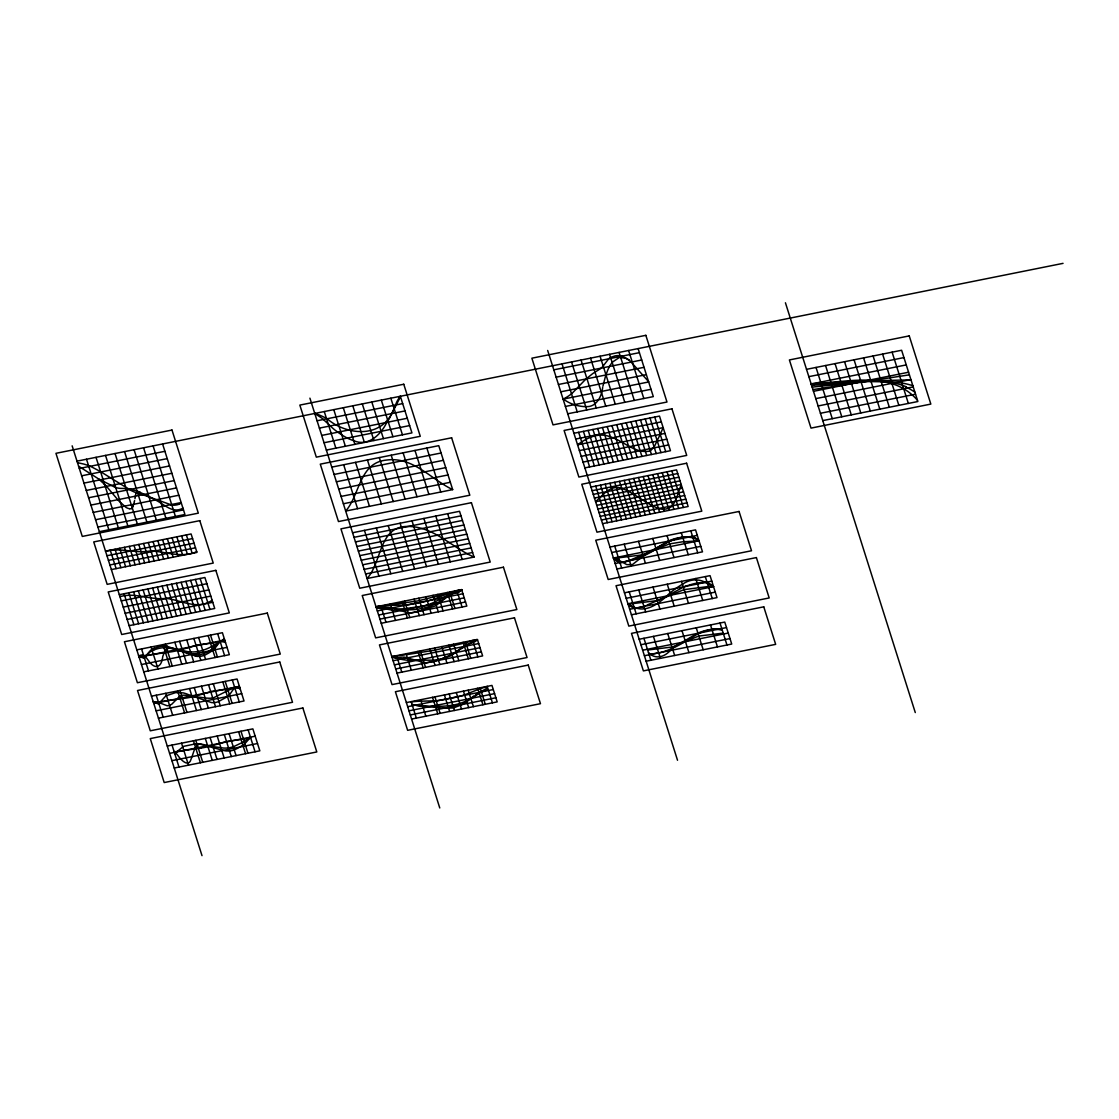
<?xml version="1.0" encoding="UTF-8"?>
<svg xmlns="http://www.w3.org/2000/svg" width="1119" height="1119" viewBox="0 0 1119 1119"><rect width="100%" height="100%" fill="white"/><g stroke="black" fill="none" stroke-linecap="round" stroke-linejoin="round"><path stroke-width="1.5" d="M135.287 496.766L135.595 494.906A9.022 6.966 -1.7 0 1 136.728 492.388L138.224 491.94M135.259 496.962L134.965 498.724M602.931 386.181L605.897 374.641M602.693 387.37C601.77 396.336 596.315 407.652 585.671 406.575M134.602 500.585L134.392 501.564M134.336 501.858L133.007 506.487M390.615 415.499L391.482 413.918A95.115 73.504 -1.7 0 0 393.524 409.778L396.14 403.441A44.564 34.437 -1.7 0 1 396.602 402.308A27.891 21.555 -1.7 0 1 397.497 400.532L398.993 398.056M390.251 416.142C376.641 438.578 344.54 434.018 327.098 418.716A78.764 60.86 -1.7 0 0 315.082 413.401M399.175 397.763L400.029 396.35M250.488 737.337L245.802 742.652A17.177 13.274 -1.7 0 1 244.851 743.52L242.012 745.632A42.326 32.717 -1.7 0 1 235.256 749.422L232.109 750.541A15.82 12.225 -1.7 0 1 228.57 750.961L226.695 750.989A12.757 9.847 -1.7 0 1 225.241 750.863L204.637 745.464A44.956 34.745 -1.7 0 0 200.287 744.289M613.03 361.717L619.408 357.437L625.983 358.234A13.722 10.603 -1.7 0 1 628.99 360.038L629.41 360.388A42.228 32.633 -1.7 0 1 630.738 361.633L648.558 381.593M174.844 753.954L176.047 752.681A56.971 44.019 -1.7 0 0 176.732 751.912L183.446 746.373L195.965 743.799A14.197 10.966 -1.7 0 1 197.895 743.911L200.287 744.303M452.482 592.161L461.615 589.615L459.336 591.489A6.672 5.147 -1.7 0 1 457.797 592.245L451.6 593.755A18.617 14.379 -1.7 0 0 448.187 595.14C432.913 609.044 412.142 612.485 392.391 607.925A25.024 19.345 -1.7 0 0 389.174 607.925L381.663 608.638A6.672 5.161 -1.7 0 1 379.663 608.372L376.026 606.792L461.615 589.615L466.833 606.092L381.243 623.269M131.748 508.418L132.14 508.026A9.134 7.064 -1.7 0 0 132.965 506.571M673.932 647.02L697.081 633.564A32.885 25.415 -1.7 0 1 699.697 632.403A36.857 28.479 -1.7 0 1 709.502 629.703L713.335 629.144A22.758 17.582 -1.7 0 1 717.783 628.92L721.965 629.214M461.755 590.049L459.377 591.685A8.393 6.49 -1.7 0 1 457.475 592.51L452.384 593.979A18.296 14.141 -1.7 0 0 449.125 595.504L437.039 604.736A24.506 18.939 -1.7 0 1 434.564 606.162L417.513 611.785L411.205 612.862A14.911 11.512 -1.7 0 1 408.253 612.736L388.992 607.379A14.449 11.162 -1.7 0 0 386.139 607.323L381.047 607.981A7.483 5.791 -1.7 0 1 379.271 607.939L376.208 607.379M477.533 639.872L475.169 641.509A8.393 6.49 -1.7 0 1 473.253 642.334L468.162 643.803A18.296 14.141 -1.7 0 0 464.917 645.327L452.831 654.559A24.506 18.939 -1.7 0 1 450.342 655.986L433.305 661.609L426.996 662.686A14.911 11.512 -1.7 0 1 424.031 662.56L404.784 657.203A14.449 11.162 -1.7 0 0 401.917 657.147L396.825 657.804A7.483 5.791 -1.7 0 1 395.063 657.762L392 657.203M224.318 638.781C212.358 646.95 198.511 655.328 183.474 650.615A45.194 34.927 -1.7 0 1 177.823 649.454L171.613 647.915A7.469 5.763 -1.7 0 0 169.277 648.027L166.423 649.23L164.717 651.664A67.686 52.299 -1.7 0 0 162.759 656.559C161.486 668.351 154.478 669.889 147.988 659.93A30.325 23.429 -1.7 0 1 146.701 658.224L142.631 654.993A3.903 3.007 -1.7 0 0 140.407 655.328L139.567 655.79A5.273 4.07 -1.7 0 0 138.854 656.363M250.586 737.631L244.753 741.268A32.409 25.052 -1.7 0 1 243.159 742.107L234.011 746.457A19.513 15.079 -1.7 0 1 223.492 748.051L213.603 746.709A42.466 32.815 -1.7 0 1 208.288 745.674L201.112 744.023A5.567 4.308 -1.7 0 0 198.049 744.667L197.671 744.862A4.938 3.805 -1.7 0 0 196.916 745.38L194.79 748.513L191.853 757.059A74.26 57.377 -1.7 0 1 191.055 759.172C188.663 768.152 180.579 759.577 177.781 755.297A48.467 37.445 -1.7 0 0 176.522 753.87L174.005 751.311M654.573 550.086L668.071 542.002A48.411 37.403 -1.7 0 1 682.688 537.176L691.654 536.533A8.77 6.77 -1.7 0 1 693.64 537.022L697.724 539.512A19.694 15.218 -1.7 0 1 699.011 540.785L613.436 558.031A18.561 14.351 -1.7 0 0 615.044 559.598L619.255 561.836L624.64 561.752M475.519 694.913L486.611 688.381M473.924 695.836C459.28 708.061 440.396 706.355 422.674 706.145A31.528 24.366 -1.7 0 1 417.051 705.516L412.002 704.383M476.876 639.718L450.076 655.133L440.914 659.119L433.78 660.182L408.967 660.196M212.106 600.246C197.517 610.442 181.18 600.106 165.99 598.343C150.464 600.483 135.287 592.021 119.957 596.707M220.415 640.949L223.912 641.257A37.584 29.038 -1.7 0 0 225.213 641.607M153.709 649.915L149.876 652.125L144.827 657.538A2.644 2.042 -1.7 0 1 143.484 658.056L140.714 657.007A23.401 18.086 -1.7 0 0 139.413 656.307L138.728 655.958M446.985 594.007L435.137 598.721M646.992 605.071L662.378 598.413A135.749 104.906 -1.7 0 0 670.421 594.189L682.52 587.587A44.942 34.731 -1.7 0 1 685.122 586.496M644.642 605.994L645.411 605.687M154.59 648.055C148.142 649.146 145.75 662.07 138.49 655.188M643.187 606.568L635.466 608.526A5.567 4.308 -1.7 0 1 633.969 608.302L629.927 605.98A17.037 13.162 -1.7 0 1 627.927 603.77L713.53 586.622A19.694 15.218 -1.7 0 0 712.23 585.265L708.131 582.789A8.77 6.77 -1.7 0 0 706.145 582.3L697.99 582.873A63.727 49.25 -1.7 0 0 685.108 586.468M179.124 504.068L179.25 504.026A7.777 6.001 -1.7 0 0 181.334 503.018M465.504 694.507L477.393 689.794A63.237 48.872 -1.7 0 1 483.436 687.667L487.269 686.534M196.72 551.681C181.726 558.297 166.144 551.849 150.925 550.8C135.833 554.003 120.6 547.135 105.592 551.359M451.223 592.524L417.821 600.945L376.026 606.792L378.502 606.4M488.262 689.654L483.87 690.955A21.807 16.855 -1.7 0 0 481.086 692.101L462.707 704.271L453.587 707.935L444.355 708.243L412.184 704.942M466.987 642.264L476.834 639.578M465.63 642.642L464.189 643.047M462.651 643.467L435.263 650.083L406.379 654.699M659.371 652.601L657.93 652.95M709.558 629.843L708.719 630.039A48.732 37.654 -1.7 0 0 697.277 634.207L684.576 641.802A80.484 62.188 -1.7 0 1 659.511 652.895M138.966 656.685L140.588 656.293A32.997 25.499 -1.7 0 1 144.127 655.636L171.627 651.776A83.813 64.776 -1.7 0 0 183.054 649.216L196.035 645.285L209.757 643.383A105.941 81.869 -1.7 0 0 214.288 642.824L224.975 640.837M153.639 702.998L158.073 702.061A62.93 48.635 -1.7 0 1 162.003 701.459L187.125 697.92A85.464 66.049 -1.7 0 0 197.741 695.514L211.589 691.388L239.648 687.136M625.255 561.626L632.627 559.682A93.115 71.952 -1.7 0 0 641.425 556.8A79.323 61.293 -1.7 0 0 654.517 550.03M77.001 461.14L1063.05 263.357M553.807 369.829L639.397 352.667M79.323 468.469L164.913 451.307M317.083 420.772L402.672 403.609M556.129 377.159L641.719 359.996M81.645 475.799L167.235 458.622M319.391 428.101L404.994 410.939M558.451 384.488L644.04 367.312M83.953 483.114L169.556 465.952M321.712 435.431L407.316 418.254M560.773 391.804L646.362 374.641M86.275 490.444L171.878 473.267M324.034 442.746L409.638 425.584M648.684 381.957L563.081 399.133A45.879 35.458 -1.7 0 0 568.55 395.986L569.571 395.287A40.256 31.108 -1.7 0 0 572.243 393.189L584.356 380.628A148.435 114.711 -1.7 0 1 587.237 377.998L592.622 373.69A42.578 32.899 -1.7 0 1 595.798 371.648L600.525 368.683A14.491 11.19 -1.7 0 0 601.742 367.619L602.246 367.102A23.037 17.806 -1.7 0 0 603.155 365.997L608.694 358.821A12.085 9.344 -1.7 0 1 610.568 357.451L615.128 355.87A13.26 10.239 -1.7 0 1 618.905 355.632L620.136 355.744A11.722 9.064 -1.7 0 1 622.094 356.136L629.382 360.36M88.597 497.759L174.2 480.597M326.356 450.076L411.946 432.899L400.35 396.28A205.029 158.436 -1.7 0 1 399.049 399.497L389.09 419.038A123.16 95.171 -1.7 0 1 386.293 423.416C380.488 434.815 368.305 446.537 354.457 440.97A42.564 32.885 -1.7 0 1 346.582 437.711L343.127 435.753A101.605 78.512 -1.7 0 1 341.267 434.578L340.763 434.256M565.403 406.449L651.006 389.286M90.919 505.089L176.508 487.926M567.725 413.778L653.314 396.616L638.11 348.596M93.241 512.418L178.83 495.241M806.519 369.34L901.62 350.261L917.86 401.525L822.759 420.604M331.77 467.127L438.76 445.67L452.677 489.618L345.687 511.075C360.094 494.584 359.269 462.707 386.419 460.077C412.869 456.314 430.941 479.268 452.677 489.618M95.563 519.734L181.152 502.571M808.841 376.655L903.942 357.59M334.091 474.456L441.082 452.999M97.885 527.063L183.474 509.886M811.163 383.985L906.264 364.906M573.907 433.277L659.497 416.1L670.463 450.705L584.873 467.882M336.399 481.771L443.404 460.315M99.353 531.679L184.943 514.502L162.591 443.977M575.726 439.04L661.329 421.863M813.485 391.314L908.586 372.235M338.721 489.101L445.712 467.644M815.793 398.63L910.908 379.551M341.043 496.43L448.034 474.96M579.39 450.579L664.98 433.403M818.115 405.959L913.23 386.88M105.508 551.135L191.097 533.959L196.958 552.408L111.354 569.585M343.365 503.746L450.356 482.289M581.209 456.342L666.812 439.166M106.976 555.737L192.566 538.575M820.437 413.275L915.538 394.21M583.041 462.105L668.63 444.942M108.431 560.353L194.035 543.191M109.9 564.969L195.489 547.806M352.555 532.756L459.545 511.299L474.05 557.066L367.06 578.523C382.041 562.2 378.795 526.266 407.47 526.448C433.529 526.154 451.796 547.499 474.05 557.066M590.944 487.045L676.547 469.882L688.143 506.501L602.554 523.664M354.01 537.33L461 515.873M592.105 490.709L677.708 473.547M355.464 541.904L462.455 520.447M593.266 494.374L678.869 477.198M594.427 498.039L680.03 480.862M356.905 546.492L463.895 525.021M119.313 594.693L204.903 577.516L214.722 608.484L129.133 625.661M358.36 551.066L465.35 529.609M121.272 600.889L206.875 583.712M596.749 505.354L682.352 488.192M359.814 555.639L466.805 534.183M597.91 509.019L683.513 491.856M123.244 607.085L208.833 589.909M361.255 560.213L468.26 538.757M599.071 512.684L684.674 495.507M600.232 516.349L685.821 499.172M362.71 564.801L469.7 543.33M125.202 613.268L210.792 596.105M601.393 520.013L686.982 502.837M364.165 569.375L471.155 547.918M127.16 619.464L212.764 602.302M365.619 573.949L472.61 552.492M609.953 547.051L695.556 529.874L702.508 551.849L616.919 569.011M611.701 552.534L697.291 535.372M136.798 649.873L222.401 632.711L229.353 654.685L143.764 671.848M139.12 657.203L224.723 640.026M377.327 610.904L462.916 593.741M615.184 563.528L700.774 546.352M378.628 615.03L464.217 597.854M141.442 664.532L227.031 647.355M379.928 619.143L465.532 601.98M624.458 592.804L710.047 575.642L717.013 597.602L631.424 614.779M626.206 598.301L711.796 581.125M151.471 696.186L237.074 679.009L244.026 700.984L158.436 718.16M153.793 703.501L239.396 686.339M392.783 656.979L391.804 656.615L477.393 639.439L482.625 655.916L397.035 673.092M629.675 609.282L715.279 592.119M393.119 660.728L478.708 643.565M156.114 710.831L241.704 693.654M394.42 664.854L480.009 647.677M395.72 668.966L481.31 651.804M639.173 639.243L724.762 622.08L731.728 644.054L646.139 661.217M640.921 644.74L726.511 627.577M642.656 650.237L728.245 633.06M167.277 746.037L252.866 728.875L259.832 750.835L174.242 768.012M406.379 702.592L491.968 685.415L497.186 701.893L411.596 719.069M644.404 655.72L729.994 638.557M169.598 753.367L255.188 736.19M407.68 706.704L493.269 689.542M408.981 710.831L494.584 693.654M171.92 760.682L257.51 743.52M410.295 714.943L495.885 697.78M461.629 589.685L459.461 590.119A41.445 32.031 -1.7 0 0 458.608 590.314L456.076 590.958A70.903 54.789 -1.7 0 0 446.985 594.021M201.224 748.093L174.172 751.856M812.94 389.608L909.411 374.837M250.698 737.994L245.019 738.932A85.058 65.727 -1.7 0 1 240.277 739.547L226.514 741.435L213.491 745.338A85.478 66.049 -1.7 0 1 201.21 748.051M391.804 656.615L404.812 654.895M709.502 629.703L713.39 629.284A21.89 16.925 -1.7 0 1 717.992 629.438L722.273 630.179M378.795 606.372L383.23 605.841A81.995 63.363 -1.7 0 1 391.58 605.365L404.826 605.029A58.202 44.97 -1.7 0 0 410.449 604.4L424.577 601.644A81.141 62.706 -1.7 0 0 435.165 598.777M420.492 606.414L393.175 610.387L381.006 607.869A22.212 17.163 -1.7 0 0 377.872 607.155L376.977 607.002A20.016 15.47 -1.7 0 1 376.026 606.806M812.156 387.118L872.316 380.81L910.992 379.859M811.065 383.691C845.894 382.838 890.081 369.816 916.545 399.245A73.267 56.621 -1.7 0 1 917.468 400.28M811.597 385.384L859.042 381.453L894.011 381.929A73.029 56.426 -1.7 0 1 912.922 385.719M811.359 384.628L842.733 381.873L868.428 380.922A155.163 119.901 -1.7 0 1 881.786 381.383L883.772 381.537M647.649 650.027L671.022 647.146A34.591 26.73 -1.7 0 0 673.778 646.432L697.081 636.711A36.675 28.339 -1.7 0 1 699.823 635.942L723.21 633.116M411.219 701.893L415.848 701.459A70.315 54.327 -1.7 0 1 421.891 701.151L435.165 700.816A59.978 46.355 -1.7 0 0 441.753 700.06L454.901 697.445A80.68 62.342 -1.7 0 0 465.532 694.563M648.95 654.139L651.3 653.958A40.158 31.038 -1.7 0 0 657.93 652.964M670.603 540.715A63.727 49.25 -1.7 0 1 683.499 537.148L691.738 536.784A10.798 8.337 -1.7 0 1 695.053 537.889L699.039 540.869L682.45 541.82L670.589 543.736A36.941 28.548 -1.7 0 0 667.889 544.505L644.53 554.241A34.199 26.436 -1.7 0 1 641.816 554.94L618.849 557.78A33.262 25.709 -1.7 0 1 615.17 558.017L614.89 558.017M629.396 603.77L629.675 603.77A33.276 25.709 -1.7 0 0 633.354 603.547L656.321 600.707A34.241 26.45 -1.7 0 0 659.035 599.994L682.394 590.272A36.395 28.115 -1.7 0 1 685.08 589.503L707.572 586.622A39.906 30.828 -1.7 0 1 711.754 586.468L713.502 586.51M614.611 558.017L613.436 558.031L616.023 558.913A11.638 8.994 -1.7 0 1 617.45 559.472L626.85 564.647L632.403 564.605L645.509 554.255L667.875 541.372A34.605 26.73 -1.7 0 1 681.877 537.288M629.116 603.77L627.941 603.798A29.43 22.73 -1.7 0 0 630.263 604.931C644.278 615.282 659.161 603.603 669.288 593.56A97.465 75.323 -1.7 0 1 683.233 583.768C690.605 578.747 700.284 578.453 707.572 583.782A47.166 36.437 -1.7 0 0 710.509 585.209L711.516 585.671A35.766 27.639 -1.7 0 1 713.544 586.622M167.207 647.733L172.424 648.712A51.81 40.032 -1.7 0 1 174.27 649.244L178.48 650.559A53.194 41.109 -1.7 0 0 180.677 651.188L191.489 654.014A46.928 36.256 -1.7 0 0 193.097 654.363L196.007 654.797A13.932 10.756 -1.7 0 0 203.057 653.902L205.966 652.699A51.978 40.158 -1.7 0 0 207.994 651.65L211.673 649.398A24.52 18.953 -1.7 0 0 215.394 646.195L217.254 643.943A42.592 32.913 -1.7 0 1 218.177 642.865L218.904 642.082A6.546 5.063 -1.7 0 1 220.387 640.921M129.454 508.641L129.58 508.669A3.721 2.881 -1.7 0 0 131.706 508.669M167.025 646.264L195.405 655.972M77.491 462.693L83.673 464.035A44.9 34.703 -1.7 0 1 91.926 467.085L99.493 471.057A122.908 94.975 -1.7 0 1 103.829 473.673L130.965 490.444A48.201 37.249 -1.7 0 0 139.064 493.745L144.211 495.269A45.669 35.29 -1.7 0 1 146.715 496.123L150.771 497.773A102.864 79.491 -1.7 0 1 153.149 498.85L156.226 500.375A52.915 40.885 -1.7 0 1 158.45 501.62C165.122 505.452 172.242 512.292 180.537 509.243A12.771 9.861 -1.7 0 0 182.929 508.138M171.123 504.823L153.681 498.57A20.897 16.156 -1.7 0 0 153.135 498.347L151.638 497.773A19.345 14.953 -1.7 0 1 150.967 497.493L138.532 491.647A17.233 13.316 -1.7 0 0 136.658 490.877L129.958 488.989A18.463 14.267 -1.7 0 0 126.503 488.555L120.251 488.374A17.806 13.75 -1.7 0 1 115.243 487.408L98.108 478.638A15.512 11.987 -1.7 0 1 99.325 479.631L104.011 483.87M239.872 687.877L237.284 687.164A6.182 4.784 -1.7 0 0 235.396 687.08L225.856 691.5A84.023 64.93 -1.7 0 0 224.164 692.437L213.701 697.724A13.722 10.603 -1.7 0 1 208.945 698.242L205.686 698.032A54.537 42.144 -1.7 0 1 204.287 697.85L202.161 697.543A70.175 54.23 -1.7 0 0 200.049 697.277L196.049 696.843A29.528 22.814 -1.7 0 1 194.258 696.591L184.089 695.137A7.399 5.721 -1.7 0 0 180.9 695.85L179.907 696.382A10.407 8.043 -1.7 0 0 178.718 697.207L171.697 704.299L168.465 705.725A5.525 4.266 -1.7 0 1 166.927 705.669L158.898 702.578A7.343 5.679 -1.7 0 0 157.877 702.34L156.52 702.173A15.33 11.847 -1.7 0 0 153.373 702.186M140.211 492.458L140.267 492.486A6.504 5.035 -1.7 0 0 138.224 491.912M240.207 688.94L238.781 688.311A17.834 13.778 -1.7 0 1 238.067 688.003L235.368 687.612A3.371 2.616 -1.7 0 0 234.808 687.835L232.416 690.535A35.36 27.318 -1.7 0 1 229.773 694.298L228.262 695.808A18.477 14.281 -1.7 0 1 226.793 697.025L218.009 701.823A11.666 9.008 -1.7 0 1 211.407 702.564L188.426 694.619A29.821 23.037 -1.7 0 0 183.32 692.899L175.627 692.619L166.479 695.668A11.078 8.56 -1.7 0 0 165.626 696.144L158.87 703.543A2.336 1.804 -1.7 0 1 157.807 703.767L153.163 701.487M905.956 387.02L907.537 387.803A62.314 48.159 -1.7 0 1 914.922 392.209M314.761 413.457L322.02 418.268L330.021 425.64M78.596 466.203L97.773 478.4M648.488 652.657C655.958 660.392 665.945 656.587 671.568 648.824A34.353 26.548 -1.7 0 1 673.932 647.02M697.389 539.778L699.025 540.841M104.095 483.94L106.641 486.499M106.487 486.345L118.404 500.431M118.544 500.599L125.929 507.369A9.511 7.343 -1.7 0 0 129.412 508.725M892.109 352.163L908.348 403.441M882.597 354.08L898.851 405.344M873.086 355.982L889.339 407.246M863.574 357.898L879.828 409.162M854.063 359.8L870.316 411.065M844.551 361.703L860.805 412.981M835.054 363.619L851.293 414.883M825.542 365.521L841.782 416.786M816.031 367.438L832.27 418.702M785.426 302.773L915.286 712.565M654.741 417.051L665.707 451.656M671.778 470.833L683.387 507.453M690.801 530.826L697.752 552.8M705.292 576.593L712.257 598.567M720.007 623.031L726.972 645.006M628.598 350.499L643.817 398.518M649.985 418.002L660.951 452.608M667.036 471.784L678.632 508.404M645.229 418.968L656.196 453.573M662.28 472.75L673.876 509.369M681.289 532.742L688.255 554.716M695.78 578.495L702.746 600.469M710.509 624.934L717.461 646.908M619.087 352.415L634.305 400.42M640.474 419.919L651.44 454.524M657.524 473.701L669.12 510.32M635.718 420.87L646.684 455.475M652.769 474.652L664.364 511.271M609.575 354.317L624.794 402.336M630.962 421.821L641.928 456.426M648.013 475.603L659.609 512.222M667.022 535.595L673.988 557.57M681.527 581.362L688.479 603.337M696.242 627.801L703.194 649.775M626.206 422.772L637.173 457.377M643.257 476.554L654.853 513.173M600.064 356.22L615.282 404.239M621.451 423.737L632.417 458.342M638.501 477.505L650.097 514.125M616.695 424.688L627.661 459.294M633.746 478.47L645.341 515.09M652.755 538.463L659.72 560.437M667.26 584.216L674.211 606.19M681.975 630.668L688.94 652.629M590.552 358.136L605.771 406.155M611.939 425.64L622.905 460.245M628.99 479.422L640.586 516.041M607.197 426.591L618.15 461.196M624.234 480.373L635.844 516.992M581.041 360.038L596.259 408.057M602.442 427.542L613.408 462.147M619.478 481.324L631.088 517.943M638.487 541.316L645.453 563.291M652.992 587.083L659.958 609.058M667.707 633.522L674.673 655.496M597.686 428.507L608.652 463.112M614.723 482.275L626.332 518.894M571.529 361.955L586.748 409.96M592.93 429.458L603.896 464.063M609.967 483.24L621.577 519.859M588.174 430.409L599.141 465.014M605.211 484.191L616.821 520.811M624.22 544.184L631.186 566.158M638.725 589.951L645.691 611.911M653.44 636.389L660.406 658.364M562.018 363.857L577.236 411.876M583.419 431.361L594.385 465.966M600.455 485.142L612.065 521.762M578.663 432.312L589.629 466.917M595.7 486.094L607.309 522.713M614.709 546.086L621.674 568.06M629.214 591.853L636.179 613.827M643.929 638.292L650.894 660.266M547.667 350.457L677.527 760.263M426.871 448.048L440.788 491.996M447.656 513.677L462.161 559.444M414.981 450.439L428.899 494.388M435.781 516.055L450.286 561.836M456.86 590.566L462.077 607.058M472.652 640.39L477.869 656.867M487.213 686.367L492.43 702.844M390.839 398.196L402.448 434.815M449.726 592.007L454.943 608.484M465.518 641.83L470.735 658.308M480.079 687.807L485.296 704.285M403.092 452.817L417.009 496.766M423.891 518.447L438.396 564.214M447.348 592.483L452.566 608.96M463.14 642.306L468.357 658.783M477.701 688.283L482.918 704.76M381.327 400.098L392.937 436.718M437.837 594.385L443.054 610.862M453.629 644.208L458.846 660.686M468.19 690.185L473.421 706.662M391.202 455.209L405.134 499.144M412.002 520.825L426.507 566.606M371.816 402.015L383.425 438.634M433.081 595.336L438.298 611.813M448.873 645.159L454.09 661.637M463.434 691.136L468.665 707.614M425.947 596.777L431.165 613.254M441.739 646.6L446.957 663.077M456.3 692.577L461.532 709.054M362.304 403.917L373.914 440.536M379.313 457.587L393.245 501.536M400.112 523.216L414.617 568.984M418.814 598.203L424.031 614.681M434.606 648.027L439.823 664.504M449.167 694.004L454.398 710.481M352.793 405.819L364.402 442.439M414.058 599.155L419.275 615.632M429.85 648.978L435.067 665.455M444.411 694.955L449.642 711.432M367.424 459.979L381.355 503.914M388.223 525.594L402.728 571.375M343.281 407.736L354.891 444.355M404.546 601.071L409.778 617.548M420.338 650.894L425.556 667.372M434.913 696.857L440.131 713.335M402.169 601.546L407.4 618.024M417.96 651.37L423.178 667.847M432.535 697.333L437.753 713.824M355.534 462.357L369.466 506.306M376.334 527.986L390.839 573.753M333.77 409.638L345.379 446.257M390.279 603.924L395.511 620.402M406.071 653.748L411.288 670.225M420.646 699.725L425.863 716.202M343.659 464.749L357.576 508.683M364.444 530.364L378.949 576.145M324.272 411.54L335.868 448.159M380.768 605.827L385.999 622.318M396.56 655.65L401.791 672.141M411.135 701.627L416.352 718.104M309.907 398.154L439.767 807.96M186.355 534.91L192.202 553.373M200.147 578.481L209.966 609.449M217.645 633.662L224.597 655.636M232.318 679.96L239.27 701.935M248.11 729.826L255.076 751.8M153.079 445.88L175.431 516.418M181.6 535.861L187.446 554.325M195.391 579.432L205.211 610.401M210.512 635.088L217.464 657.063M225.185 681.401L232.151 703.375M240.977 731.253L247.942 753.227M176.844 536.826L182.691 555.276M190.65 580.383L200.455 611.352M208.134 635.564L215.1 657.538M222.807 681.877L229.773 703.851M238.599 731.728L245.565 753.702M143.568 447.796L165.92 518.321M172.088 537.777L177.935 556.227M185.894 581.334L195.699 612.303M167.332 538.729L173.179 557.178M181.138 582.286L190.943 613.254M198.623 637.48L205.588 659.455M213.295 683.779L220.261 705.753M229.087 733.644L236.053 755.605M134.056 449.698L156.408 520.223M162.577 539.68L168.423 558.143M176.382 583.251L186.188 614.219M193.867 638.431L200.833 660.406M208.54 684.73L215.505 706.704M224.332 734.596L231.297 756.57M157.821 540.631L163.668 559.094M171.627 584.202L181.432 615.17M186.733 639.858L193.699 661.833M201.406 686.171L208.372 708.145M217.198 736.022L224.164 757.997M124.545 451.6L146.897 522.139M153.065 541.596L158.912 560.046M166.871 585.153L176.676 616.121M148.309 542.547L154.156 560.997M162.115 586.104L171.92 617.073M179.6 641.299L186.565 663.259M194.272 687.598L201.238 709.572M210.078 737.449L217.03 759.423M115.033 453.517L137.385 524.042M143.554 543.498L149.4 561.948M157.359 587.055L167.165 618.024M174.844 642.25L181.81 664.224M189.517 688.549L196.482 710.523M205.323 738.414L212.274 760.374M138.798 544.449L144.645 562.899M152.604 588.021L162.409 618.989M105.522 455.419L127.874 525.958M134.042 545.401L139.889 563.864M147.848 588.972L157.653 619.94M165.332 644.152L172.298 666.127M180.005 690.465L186.971 712.425M195.811 740.316L202.763 762.291M162.954 644.628L169.92 666.602M177.627 690.941L184.593 712.901M193.433 740.792L200.385 762.766M129.286 546.366L135.133 564.815M143.092 589.923L152.911 620.891M96.024 457.335L118.362 527.86M124.531 547.317L130.377 565.766M138.336 590.874L148.156 621.842M119.775 548.268L125.622 566.718M133.581 591.825L143.4 622.793M151.065 647.02L158.031 668.994M165.738 693.318L172.704 715.293M181.544 743.184L188.51 765.144M86.513 459.238L108.851 529.763M115.019 549.219L120.866 567.669M128.825 592.79L138.644 623.745M110.263 550.17L116.11 568.634M124.069 593.741L133.888 624.71M141.553 648.922L148.519 670.896M156.226 695.235L163.192 717.195M172.032 745.086L178.998 767.061M72.148 445.838L202.007 855.643M681.961 537.554A20.534 15.862 -1.7 0 1 697.557 539.582M613.436 558.003A17.037 13.162 -1.7 0 0 615.422 560.227L619.464 562.535A5.567 4.308 -1.7 0 0 620.975 562.773L627.311 561.332L647.873 552.646A135.749 104.906 -1.7 0 0 655.916 548.436L668.015 541.834A44.942 34.731 -1.7 0 1 670.631 540.743M585.671 406.701A34.591 26.73 -1.7 0 1 563.277 398.979M606.218 374.683A52.383 40.48 -1.7 0 1 612.764 361.591M153.807 650.055A23.905 18.477 -1.7 0 1 167.221 647.649M154.758 648.265A20.45 15.806 -1.7 0 1 167.067 645.943M195.349 656.168A13.302 10.281 -1.7 0 0 205.462 654.811L208.19 653.328A41.305 31.919 -1.7 0 0 210.82 651.678A24.716 19.093 -1.7 0 0 215.282 647.831L220.135 641.537A3.161 2.434 -1.7 0 1 220.723 641.243L224.276 642.138A10.603 8.197 -1.7 0 0 225.534 642.628M179.054 504.235A12.855 9.931 -1.7 0 1 171.053 505.061M340.791 434.214A73.043 56.44 -1.7 0 1 329.993 425.654M392.783 656.979A42.144 32.577 -1.7 0 0 396.546 658.168L397.441 658.406A43.291 33.458 -1.7 0 0 408.953 660.322M420.506 606.512A42.046 32.493 -1.7 0 0 434.256 602.19L447.432 595.448A40.69 31.444 -1.7 0 1 452.831 593.28L457.265 591.853A14.155 10.938 -1.7 0 0 459.685 590.79L460.874 590.091A36.312 28.059 -1.7 0 1 461.629 589.657M883.758 381.621A55.279 42.718 -1.7 0 1 906.152 386.754M681.191 484.527L675.904 499.815L672.659 505.508A11.274 8.714 -1.7 0 1 658.392 508.376C645.229 503.396 634.851 493.241 621.674 488.248C610.47 484.429 602.889 495.227 595.588 501.704L681.191 484.527M660.224 434.354L654.125 447.041L650.307 450.943C635.634 454.286 623.759 440.956 610.456 436.886C598.721 432.004 586.902 437.795 577.558 444.802L663.147 427.64L660.224 434.354M171.99 430.046L55.95 453.321L82.288 536.435L198.315 513.159L171.99 430.046M645.845 335.322L531.875 358.192L553.01 424.884L666.98 402.029L645.845 335.322M403.763 384.237L299.836 405.092L316.327 457.153L420.268 436.298L403.763 384.237M909.243 335.896L789.399 359.94L811.009 428.115L930.84 404.085L909.243 335.896M451.628 437.795L320.286 464.147L338.47 521.552L469.826 495.213L451.628 437.795M671.946 408.813L564.102 430.451L578.873 477.044L686.716 455.405L671.946 408.813M199.797 520.657L93.73 541.932L107.172 584.356L213.239 563.081L199.797 520.657M471.407 502.683L340.931 528.853L359.745 588.23L490.22 562.06L471.407 502.683M686.618 463.224L581.768 484.247L596.959 532.182L701.809 511.159L686.618 463.224M215.841 570.354L108.207 591.937L121.691 634.501L229.325 612.904L215.841 570.354M739.072 511.467L595.742 540.225L608.19 579.502L751.52 550.758L739.072 511.467M267.301 613.086L124.419 641.746L137.399 682.73L280.282 654.069L267.301 613.086M503.452 567.193L362.22 595.518L375.648 637.872L516.866 609.547L503.452 567.193M756.388 557.57L616.023 585.727L628.822 626.108L769.187 597.952L756.388 557.57M279.75 661.972L137.511 690.493L150.282 730.805L292.521 702.27L279.75 661.972M514.474 617.814L379.453 644.908L392.028 684.604L527.049 657.524L514.474 617.814M763.773 606.834L631.48 633.368L643.383 670.896L775.663 644.362L763.773 606.834M302.871 707.977L150.268 738.596L164.199 782.559L316.803 751.954L302.871 707.977M528.238 665.078L395.399 691.724L407.638 730.329L540.477 703.683L528.238 665.078"/></g></svg>
